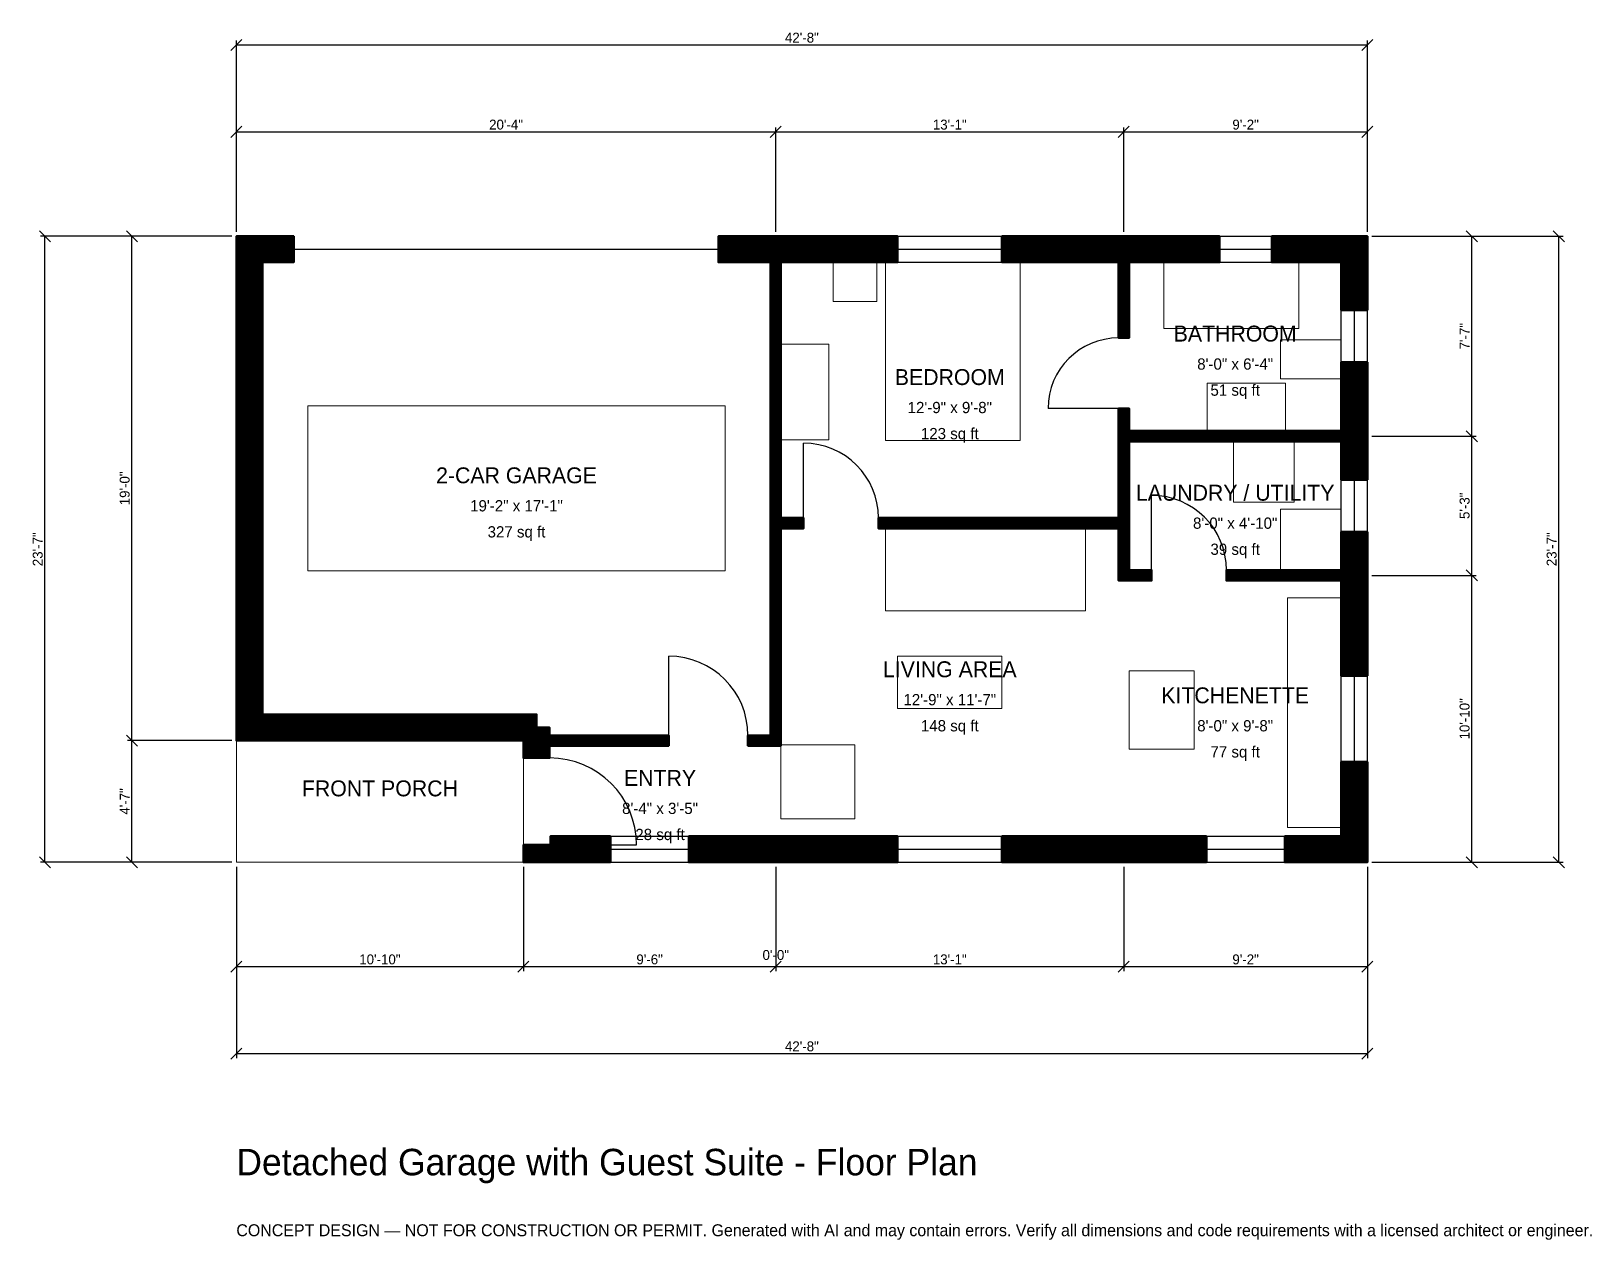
# Model space of a CAD drawing. Header units: inches. Extents: x -93 to 613, y -171 to 376.
import ezdxf
from ezdxf.enums import TextEntityAlignment as Align

# ---------------------------------------------------------------- set-up
doc = ezdxf.new("R2010")
doc.units = ezdxf.units.IN
doc.header["$MEASUREMENT"] = 0
doc.linetypes.add('DASHED', pattern=[0.6, 0.5, -0.1])
for name, color, linetype, lineweight in [('A-ANNO-DIMS', 1, 'Continuous', 13), ('A-ANNO-TEXT', 7, 'Continuous', 18), ('A-AREA-IDEN', 7, 'Continuous', 18), ('A-DOOR', 2, 'Continuous', 25), ('A-FLOR-FIXT', 9, 'Continuous', 13), ('A-FURN', 9, 'Continuous', 13), ('A-GLAZ', 4, 'Continuous', 25), ('A-SITE-PAVE', 8, 'Continuous', 13), ('A-WALL', 7, 'Continuous', 50), ('A-WALL-PATT', 8, 'Continuous', 13)]:
    doc.layers.add(name, color=color, linetype=linetype, lineweight=lineweight)
doc.dimstyles.new('PLAN', dxfattribs={"dimtxt": 4.5, "dimasz": 3, "dimexe": 2, "dimexo": 2, "dimgap": 1, "dimtad": 1, "dimdec": 0, "dimlunit": 4, "dimtsz": 2.5, "dimcen": 2.5, "dimclrd": 1, "dimclre": 1, "dimazin": 3, "dimtfac": 1, "dimtmove": 0, "dimatfit": 3})

msp = doc.modelspace()

# ---------------------------------------------------------------- hatches: boundary and pattern name
at = {"layer": 'A-WALL-PATT'}
h = msp.add_hatch(dxfattribs=at)
h.set_pattern_fill('ANSI31', color=8, scale=0.8)
h.paths.add_polyline_path([(238.189, 0), (204.7244, 0), (204.7244, 11.811), (238.189, 11.811), (250, 11.811), (299.2126, 11.811), (299.2126, 0), (250, 0), (238.189, 0)])
h.paths.add_polyline_path([(141.7323, 0), (141.7323, 0), (129.9213, 0), (129.9213, 0), (129.9212, 0), (129.9212, 7.874), (142.126, 7.874), (142.126, 11.811), (169.2913, 11.811), (169.2913, 0), (141.7323, 0)])
h.paths.add_polyline_path([(129.9213, 52.7559), (129.9212, 52.7559), (129.9212, 55.1181), (127.5591, 55.1181), (127.5591, 55.1181), (11.811, 55.1181), (11.811, 55.1181), (0, 55.1181), (0, 55.1181), (0, 55.1181), (0, 66.9291), (0, 66.9291), (0, 271.6535), (0, 271.6535), (0, 283.4646), (0, 283.4646), (0, 283.4646), (11.811, 283.4646), (11.811, 283.4646), (25.9843, 283.4646), (25.9843, 271.6535), (11.811, 271.6535), (11.811, 66.9291), (135.8268, 66.9291), (135.8268, 61.0236), (141.7323, 61.0236), (141.7323, 57.4803), (195.6693, 57.4803), (195.6693, 52.7559), (141.7323, 52.7559), (141.7323, 47.2441), (129.9213, 47.2441), (129.9213, 52.7559)])
h.paths.add_polyline_path([(238.189, 283.4646), (241.7323, 283.4646), (241.7323, 283.4646), (246.4567, 283.4646), (246.4567, 283.4646), (250, 283.4646), (299.2126, 283.4646), (299.2126, 271.6535), (250, 271.6535), (246.4567, 271.6535), (246.4567, 155.9055), (256.6929, 155.9055), (256.6929, 151.1811), (246.4567, 151.1811), (246.4567, 52.7559), (246.4567, 52.7559), (241.7323, 52.7559), (231.4961, 52.7559), (231.4961, 57.4803), (241.7323, 57.4803), (241.7323, 151.1811), (241.7323, 155.9055), (241.7323, 271.6535), (238.189, 271.6535), (218.1102, 271.6535), (218.1102, 283.4646), (238.189, 283.4646)])
h.paths.add_polyline_path([(395.6693, 283.4646), (395.6693, 283.4646), (399.2126, 283.4646), (399.2126, 283.4646), (403.937, 283.4646), (403.937, 283.4646), (444.8819, 283.4646), (444.8819, 271.6535), (407.4803, 271.6535), (407.4803, 271.6535), (403.937, 271.6535), (403.937, 237.4016), (399.2126, 237.4016), (399.2126, 271.6535), (346.4567, 271.6535), (346.4567, 283.4646), (395.6693, 283.4646)])
h.paths.add_polyline_path([(500, 283.4646), (500, 283.4646), (511.811, 283.4646), (511.811, 283.4646), (511.8111, 283.4646), (511.8111, 271.6535), (511.811, 271.6535), (511.811, 250), (500, 250), (500, 271.6535), (468.5039, 271.6535), (468.5039, 283.4646), (500, 283.4646)])
h.paths.add_polyline_path([(511.811, 198.8189), (511.811, 195.2756), (511.8111, 195.2756), (511.8111, 190.5512), (511.811, 190.5512), (511.811, 187.0079), (511.811, 173.2283), (500, 173.2283), (500, 187.0079), (500, 190.5512), (403.937, 190.5512), (403.937, 155.9055), (403.937, 151.1811), (403.937, 132.2835), (414.1732, 132.2835), (414.1732, 127.5591), (403.937, 127.5591), (399.2126, 127.5591), (399.2126, 132.2835), (399.2126, 151.1811), (290.5512, 151.1811), (290.5512, 155.9055), (399.2126, 155.9055), (399.2126, 190.5512), (399.2126, 195.2756), (399.2126, 205.5118), (403.937, 205.5118), (403.937, 195.2756), (500, 195.2756), (500, 198.8189), (500, 226.378), (511.811, 226.378), (511.811, 198.8189)])
h.paths.add_polyline_path([(511.811, 135.8268), (511.811, 132.2835), (511.8111, 132.2835), (511.8111, 127.5591), (511.811, 127.5591), (511.811, 124.0157), (511.811, 84.4488), (500, 84.4488), (500, 124.0157), (500, 127.5591), (448.0315, 127.5591), (448.0315, 132.2835), (500, 132.2835), (500, 135.8268), (500, 149.6063), (511.811, 149.6063), (511.811, 135.8268)])
h.paths.add_polyline_path([(511.811, 11.811), (511.8111, 11.811), (511.8111, 0), (511.8111, 0), (511.811, 0), (511.811, 0), (500, 0), (500, 0), (474.4094, 0), (474.4094, 11.811), (500, 11.811), (500, 45.4724), (511.811, 45.4724), (511.811, 11.811)])
h.paths.add_polyline_path([(407.4803, 0), (395.6693, 0), (346.4567, 0), (346.4567, 11.811), (395.6693, 11.811), (407.4803, 11.811), (438.9764, 11.811), (438.9764, 0), (407.4803, 0)])

# ---------------------------------------------------------------- linework, layer by layer
at = {"layer": 'A-DOOR', "linetype": 'DASHED'}
msp.add_line((25.9843, 277.5591), (218.1102, 277.5591), dxfattribs=at)
at = {"layer": 'A-DOOR'}
for p, q in [((399.2126, 205.5118), (367.3228, 205.5118)), ((256.6929, 155.9055), (256.6929, 189.7638)), ((414.1732, 132.2835), (414.1732, 166.1417)), ((195.6693, 57.4803), (195.6693, 93.3071)), ((141.7323, 7.874), (181.1024, 7.874))]:
    msp.add_line(p, q, dxfattribs=at)
for centre, radius, start, end in [((399.2126, 205.5118), 31.8898, 90, 180), ((256.6929, 155.9055), 33.8583, 0, 90), ((414.1732, 132.2835), 33.8583, 0, 90), ((195.6693, 57.4803), 35.8268, 0, 90), ((141.7323, 7.874), 39.3701, 0, 90)]:
    msp.add_arc(centre, radius, start, end, dxfattribs=at)
at = {"layer": 'A-FLOR-FIXT'}
for points in [[(419.685, 241.7323), (480.7087, 241.7323), (480.7087, 271.6535), (419.685, 271.6535)], [(472.4409, 218.8976), (500, 218.8976), (500, 236.6142), (472.4409, 236.6142)], [(439.3701, 195.2756), (474.8031, 195.2756), (474.8031, 216.9291), (439.3701, 216.9291)], [(475.5906, 15.748), (500, 15.748), (500, 119.685), (475.5906, 119.685)]]:
    msp.add_lwpolyline(points, close=True, dxfattribs=at)
at = {"layer": 'A-FURN'}
for points in [[(270.0787, 253.937), (289.7638, 253.937), (289.7638, 271.6535), (270.0787, 271.6535)], [(293.7008, 190.9449), (354.7244, 190.9449), (354.7244, 271.6535), (293.7008, 271.6535)], [(246.4567, 191.3386), (268.1102, 191.3386), (268.1102, 234.6457), (246.4567, 234.6457)], [(32.2835, 131.8898), (221.2598, 131.8898), (221.2598, 206.6929), (32.2835, 206.6929)], [(451.1811, 162.9921), (478.7402, 162.9921), (478.7402, 190.5512), (451.1811, 190.5512)], [(472.4409, 132.2835), (500, 132.2835), (500, 159.8425), (472.4409, 159.8425)], [(293.7008, 113.7795), (384.252, 113.7795), (384.252, 151.1811), (293.7008, 151.1811)], [(299.2126, 69.685), (346.4567, 69.685), (346.4567, 93.3071), (299.2126, 93.3071)], [(403.937, 51.1811), (433.4646, 51.1811), (433.4646, 86.6142), (403.937, 86.6142)], [(246.4567, 19.685), (279.9213, 19.685), (279.9213, 53.1496), (246.4567, 53.1496)]]:
    msp.add_lwpolyline(points, close=True, dxfattribs=at)
at = {"layer": 'A-GLAZ'}
for p, q in [((299.2126, 283.4646), (346.4567, 283.4646)), ((444.8819, 283.4646), (468.5039, 283.4646)), ((299.2126, 277.5591), (346.4567, 277.5591)), ((444.8819, 277.5591), (468.5039, 277.5591)), ((299.2126, 271.6535), (346.4567, 271.6535)), ((444.8819, 271.6535), (468.5039, 271.6535)), ((500, 226.378), (500, 250)), ((505.9055, 226.378), (505.9055, 250)), ((511.811, 226.378), (511.811, 250)), ((500, 149.6063), (500, 173.2283)), ((505.9055, 149.6063), (505.9055, 173.2283)), ((511.811, 149.6063), (511.811, 173.2283)), ((500, 45.4724), (500, 84.4488)), ((505.9055, 45.4724), (505.9055, 84.4488)), ((511.811, 45.4724), (511.811, 84.4488)), ((169.2913, 11.811), (204.7244, 11.811)), ((299.2126, 11.811), (346.4567, 11.811)), ((438.9764, 11.811), (474.4094, 11.811)), ((169.2913, 5.9055), (204.7244, 5.9055)), ((169.2913, 0), (204.7244, 0)), ((299.2126, 5.9055), (346.4567, 5.9055)), ((299.2126, 0), (346.4567, 0)), ((438.9764, 5.9055), (474.4094, 5.9055)), ((438.9764, 0), (474.4094, 0))]:
    msp.add_line(p, q, dxfattribs=at)
at = {"layer": 'A-SITE-PAVE', "linetype": 'DASHED'}
msp.add_lwpolyline([(0, 0), (129.9213, 0), (129.9213, 55.1181), (0, 55.1181)], close=True, dxfattribs=at)
at = {"layer": 'A-WALL'}
for points in [[(129.9213, 52.7559), (129.9212, 52.7559), (129.9212, 55.1181), (127.5591, 55.1181), (127.5591, 55.1181), (11.811, 55.1181), (11.811, 55.1181), (0, 55.1181), (0, 55.1181), (0, 55.1181), (0, 66.9291), (0, 66.9291), (0, 271.6535), (0, 271.6535), (0, 283.4646), (0, 283.4646), (0, 283.4646), (11.811, 283.4646), (11.811, 283.4646), (25.9843, 283.4646), (25.9843, 271.6535), (11.811, 271.6535), (11.811, 66.9291), (135.8268, 66.9291), (135.8268, 61.0236), (141.7323, 61.0236), (141.7323, 57.4803), (195.6693, 57.4803), (195.6693, 52.7559), (141.7323, 52.7559), (141.7323, 47.2441), (129.9213, 47.2441), (129.9213, 52.7559)], [(238.189, 283.4646), (241.7323, 283.4646), (241.7323, 283.4646), (246.4567, 283.4646), (246.4567, 283.4646), (250, 283.4646), (299.2126, 283.4646), (299.2126, 271.6535), (250, 271.6535), (246.4567, 271.6535), (246.4567, 155.9055), (256.6929, 155.9055), (256.6929, 151.1811), (246.4567, 151.1811), (246.4567, 52.7559), (246.4567, 52.7559), (241.7323, 52.7559), (231.4961, 52.7559), (231.4961, 57.4803), (241.7323, 57.4803), (241.7323, 151.1811), (241.7323, 155.9055), (241.7323, 271.6535), (238.189, 271.6535), (218.1102, 271.6535), (218.1102, 283.4646), (238.189, 283.4646)], [(395.6693, 283.4646), (395.6693, 283.4646), (399.2126, 283.4646), (399.2126, 283.4646), (403.937, 283.4646), (403.937, 283.4646), (444.8819, 283.4646), (444.8819, 271.6535), (407.4803, 271.6535), (407.4803, 271.6535), (403.937, 271.6535), (403.937, 237.4016), (399.2126, 237.4016), (399.2126, 271.6535), (346.4567, 271.6535), (346.4567, 283.4646), (395.6693, 283.4646)], [(500, 283.4646), (500, 283.4646), (511.811, 283.4646), (511.811, 283.4646), (511.8111, 283.4646), (511.8111, 271.6535), (511.811, 271.6535), (511.811, 250), (500, 250), (500, 271.6535), (468.5039, 271.6535), (468.5039, 283.4646), (500, 283.4646)], [(511.811, 198.8189), (511.811, 195.2756), (511.8111, 195.2756), (511.8111, 190.5512), (511.811, 190.5512), (511.811, 187.0079), (511.811, 173.2283), (500, 173.2283), (500, 187.0079), (500, 190.5512), (403.937, 190.5512), (403.937, 155.9055), (403.937, 151.1811), (403.937, 132.2835), (414.1732, 132.2835), (414.1732, 127.5591), (403.937, 127.5591), (399.2126, 127.5591), (399.2126, 132.2835), (399.2126, 151.1811), (290.5512, 151.1811), (290.5512, 155.9055), (399.2126, 155.9055), (399.2126, 190.5512), (399.2126, 195.2756), (399.2126, 205.5118), (403.937, 205.5118), (403.937, 195.2756), (500, 195.2756), (500, 198.8189), (500, 226.378), (511.811, 226.378), (511.811, 198.8189)], [(511.811, 135.8268), (511.811, 132.2835), (511.8111, 132.2835), (511.8111, 127.5591), (511.811, 127.5591), (511.811, 124.0157), (511.811, 84.4488), (500, 84.4488), (500, 124.0157), (500, 127.5591), (448.0315, 127.5591), (448.0315, 132.2835), (500, 132.2835), (500, 135.8268), (500, 149.6063), (511.811, 149.6063), (511.811, 135.8268)], [(511.811, 11.811), (511.8111, 11.811), (511.8111, 0), (511.8111, 0), (511.811, 0), (511.811, 0), (500, 0), (500, 0), (474.4094, 0), (474.4094, 11.811), (500, 11.811), (500, 45.4724), (511.811, 45.4724), (511.811, 11.811)], [(141.7323, 0), (141.7323, 0), (129.9213, 0), (129.9213, 0), (129.9212, 0), (129.9212, 7.874), (142.126, 7.874), (142.126, 11.811), (169.2913, 11.811), (169.2913, 0), (141.7323, 0)], [(238.189, 0), (204.7244, 0), (204.7244, 11.811), (238.189, 11.811), (250, 11.811), (299.2126, 11.811), (299.2126, 0), (250, 0), (238.189, 0)], [(407.4803, 0), (395.6693, 0), (346.4567, 0), (346.4567, 11.811), (395.6693, 11.811), (407.4803, 11.811), (438.9764, 11.811), (438.9764, 0), (407.4803, 0)]]:
    msp.add_lwpolyline(points, close=True, dxfattribs=at)

# ---------------------------------------------------------------- texts
at = {"layer": 'A-ANNO-TEXT'}
for s, height, p in [('Detached Garage with Guest Suite - Floor Plan', 12, (0, -141.7323)), ('CONCEPT DESIGN — NOT FOR CONSTRUCTION OR PERMIT. Generated with AI and may contain errors. Verify all dimensions and code requirements with a licensed architect or engineer.', 5.4, (0, -169.2913))]:
    msp.add_text(s, height=height, dxfattribs=at).set_placement(p)
at = {"layer": 'A-AREA-IDEN'}
for s, height, p in [('BATHROOM', 7.2, (451.9685, 239.3701)), ('8\'-0" x 6\'-4"', 5.1, (451.9685, 225.5906)), ('BEDROOM', 7.2, (322.8346, 219.685)), ('51 sq ft', 5.1, (451.9685, 213.7795)), ('12\'-9" x 9\'-8"', 5.1, (322.8346, 205.9055)), ('123 sq ft', 5.1, (322.8346, 194.0945)), ('2-CAR GARAGE', 7.2, (126.7717, 175.1969)), ('LAUNDRY / UTILITY', 7.2, (451.9685, 167.3228)), ('19\'-2" x 17\'-1"', 5.1, (126.7717, 161.4173)), ('8\'-0" x 4\'-10"', 5.1, (451.9685, 153.5433)), ('327 sq ft', 5.1, (126.7717, 149.6063)), ('39 sq ft', 5.1, (451.9685, 141.7323)), ('LIVING AREA', 7.2, (322.8346, 87.4016)), ('KITCHENETTE', 7.2, (451.9685, 75.5906)), ('12\'-9" x 11\'-7"', 5.1, (322.8346, 73.622)), ('148 sq ft', 5.1, (322.8346, 61.811)), ('8\'-0" x 9\'-8"', 5.1, (451.9685, 61.811)), ('77 sq ft', 5.1, (451.9685, 50)), ('FRONT PORCH', 7.2, (64.9606, 33.4646)), ('ENTRY', 7.2, (191.7323, 38.189)), ('8\'-4" x 3\'-5"', 5.1, (191.7323, 24.4094)), ('28 sq ft', 5.1, (191.7323, 12.5984))]:
    msp.add_text(s, height=height, dxfattribs=at).set_placement(p, align=Align.MIDDLE_CENTER)

# ---------------------------------------------------------------- dimensions: what is measured, and where the dimension line sits
at = {"layer": 'A-ANNO-DIMS'}
for base, p1, p2, text in [((0, 370.0787), (0, 283.4646), (511.811, 283.4646), '42\'-8"'), ((0, 330.7087), (0, 283.4646), (244.0945, 283.4646), '20\'-4"'), ((244.0945, 330.7087), (244.0945, 283.4646), (401.5748, 283.4646), '13\'-1"'), ((401.5748, 330.7087), (401.5748, 283.4646), (511.811, 283.4646), '9\'-2"'), ((0, -47.2441), (0, 0), (129.9213, 0), '10\'-10"'), ((0, -86.6142), (0, 0), (511.811, 0), '42\'-8"'), ((129.9213, -47.2441), (129.9213, 0), (244.0945, 0), '9\'-6"'), ((244.0945, -47.2441), (244.0945, 0), (244.0945, 0), '0\'-0"'), ((244.0945, -47.2441), (244.0945, 0), (401.5748, 0), '13\'-1"'), ((401.5748, -47.2441), (401.5748, 0), (511.811, 0), '9\'-2"')]:
    msp.add_linear_dim(base=base, p1=p1, p2=p2, text=text, dimstyle='PLAN', dxfattribs=at).render()
for base, p1, p2, text in [((-86.6142, 0), (0, 0), (0, 283.4646), '23\'-7"'), ((-47.2441, 55.1181), (0, 55.1181), (0, 283.4646), '19\'-0"'), ((559.0551, 192.9134), (511.811, 192.9134), (511.811, 283.4646), '7\'-7"'), ((598.4252, 0), (511.811, 0), (511.811, 283.4646), '23\'-7"'), ((559.0551, 129.9213), (511.811, 129.9213), (511.811, 192.9134), '5\'-3"'), ((559.0551, 0), (511.811, 0), (511.811, 129.9213), '10\'-10"'), ((-47.2441, 0), (0, 0), (0, 55.1181), '4\'-7"')]:
    msp.add_linear_dim(base=base, p1=p1, p2=p2, angle=90, text=text, dimstyle='PLAN', dxfattribs=at).render()

doc.saveas('drawing.dxf')
